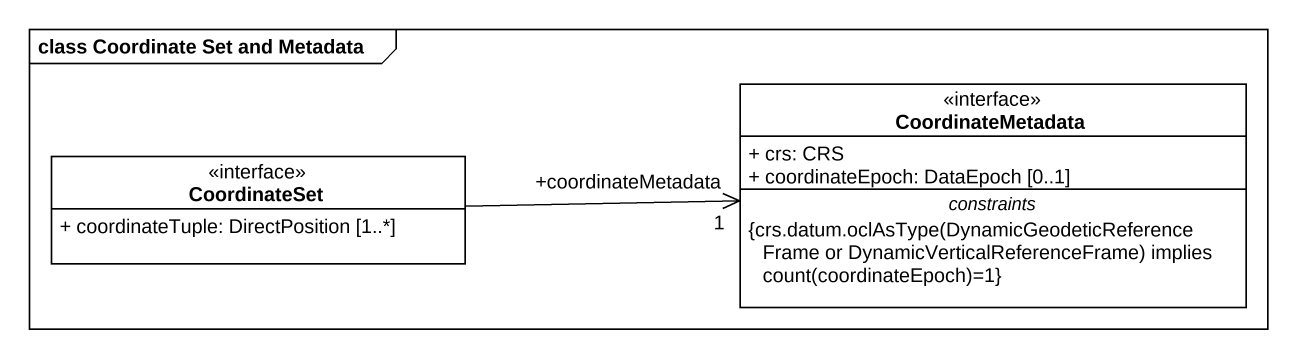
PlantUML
@startuml
mainframe class Coordinate Set and Metadata
hide circle
hide empty members
skinparam classAttributeIconSize 0
class CoordinateMetadata <<interface>> {
  + crs: CRS
  + coordinateEpoch: DataEpoch [0..1]
  -- constraints --
  {field} {crs.datum.oclAsType(DynamicGeodeticReferenceFrame or DynamicVerticalReferenceFrame) implies count(coordinateEpoch)=1}
}
class CoordinateSet <<interface>> {
  + coordinateTuple: DirectPosition [1..*]
}
CoordinateMetadata "+coordinateMetadata\n1" <-left- CoordinateSet
@enduml
